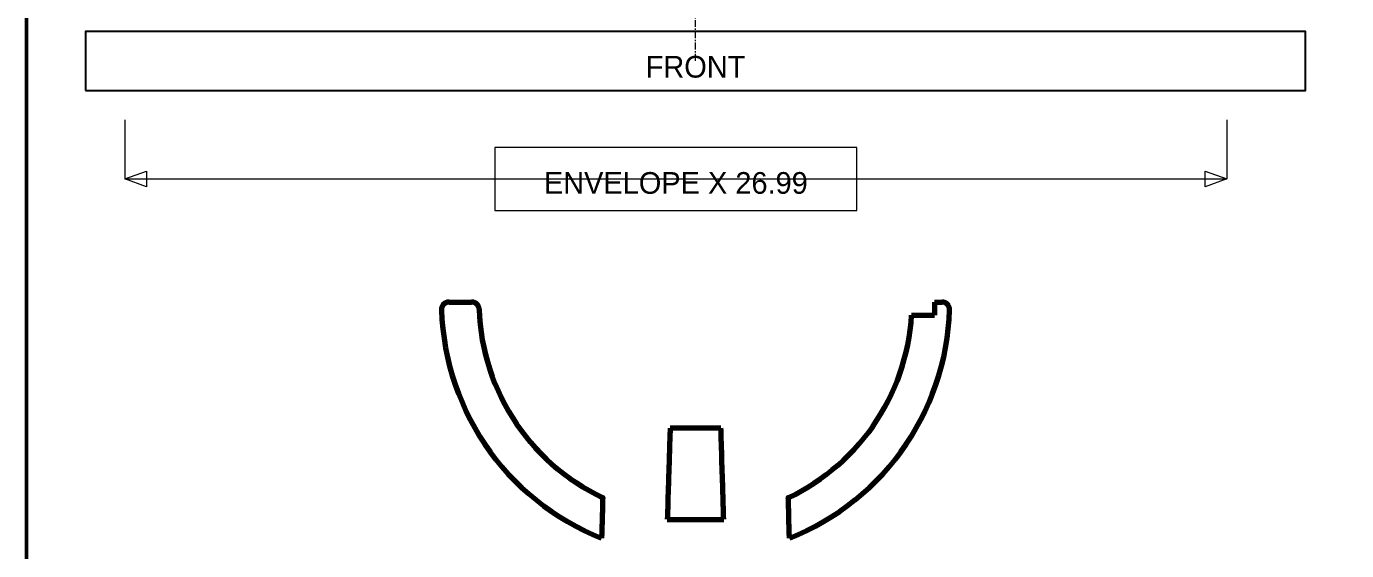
# Model space of a CAD drawing. Header units: millimetres. Extents: x 10 to 410, y 10 to 287.
# Drawn here: x 10 to 144.2, y 140.2 to 193.5 of the extents above; entities that cross this region are included whole.
import ezdxf
from ezdxf.enums import TextEntityAlignment as Align

# ---------------------------------------------------------------- set-up
doc = ezdxf.new("R2010")
doc.units = ezdxf.units.MM
doc.linetypes.add('CENTER', pattern=[1.15, 0.7, -0.15, 0.15, -0.15])
for name, color, linetype, lineweight in [('BORDER', 7, 'CONTINUOUS', 50), ('CENTER', 4, 'CENTER', 13), ('DIMENSION', 2, 'CONTINUOUS', 18), ('SECTION', 1, 'CONTINUOUS', 70), ('TITLE_BLOCK', 7, 'CONTINUOUS', 25)]:
    doc.layers.add(name, color=color, linetype=linetype, lineweight=lineweight)

msp = doc.modelspace()

# ---------------------------------------------------------------- linework, layer by layer
at = {"layer": 'BORDER'}
msp.add_lwpolyline([(10, 10), (410, 10), (410, 287), (10, 287)], close=True, dxfattribs=at)
at = {"layer": 'CENTER'}
msp.add_line((78, 190), (78, 273), dxfattribs=at)
at = {"layer": 'DIMENSION'}
for p, q in [((20, 184), (20, 178)), ((132, 184), (132, 178)), ((20, 178), (132, 178))]:
    msp.add_line(p, q, dxfattribs=at)
for points in [[(57.6, 174.8), (94.4, 174.8), (94.4, 181.2), (57.6, 181.2)], [(20, 178), (22.2, 178.8), (22.2, 177.2)], [(132, 178), (129.8, 177.2), (129.8, 178.8)]]:
    msp.add_lwpolyline(points, close=True, dxfattribs=at)
at = {"layer": 'SECTION'}
for points in [[(52.95, 165.5), (52.91, 165.5), (52.87, 165.49), (52.84, 165.49), (52.8, 165.48), (52.76, 165.47), (52.72, 165.46), (52.69, 165.45), (52.65, 165.44), (52.62, 165.42), (52.58, 165.4), (52.55, 165.39), (52.52, 165.36), (52.49, 165.34), (52.46, 165.32), (52.43, 165.29), (52.4, 165.27), (52.37, 165.24), (52.35, 165.21), (52.33, 165.18), (52.31, 165.15), (52.29, 165.11), (52.27, 165.08), (52.25, 165.05), (52.24, 165.01), (52.22, 164.97), (52.21, 164.94), (52.2, 164.9), (52.2, 164.86), (52.19, 164.82), (52.19, 164.79), (52.18, 164.75)], [(52.95, 165.5), (52.91, 165.5), (52.87, 165.5), (52.84, 165.49), (52.8, 165.48), (52.76, 165.48), (52.72, 165.47), (52.69, 165.45), (52.65, 165.44), (52.62, 165.42), (52.58, 165.41), (52.55, 165.39), (52.52, 165.37), (52.49, 165.34), (52.46, 165.32), (52.43, 165.29), (52.4, 165.27), (52.37, 165.24), (52.35, 165.21), (52.33, 165.18), (52.31, 165.15), (52.29, 165.11), (52.27, 165.08), (52.25, 165.05), (52.24, 165.01), (52.22, 164.98), (52.21, 164.94), (52.2, 164.9), (52.2, 164.86), (52.19, 164.83), (52.19, 164.79), (52.18, 164.75)], [(52.95, 165.5), (53.02, 165.5), (53.1, 165.5), (53.17, 165.5), (53.25, 165.5), (53.32, 165.5), (53.39, 165.5), (53.47, 165.5), (53.54, 165.5), (53.62, 165.5), (53.69, 165.5), (53.77, 165.5), (53.84, 165.5), (53.91, 165.5), (53.99, 165.5), (54.06, 165.5), (54.14, 165.5), (54.21, 165.5), (54.28, 165.5), (54.36, 165.5), (54.43, 165.5), (54.51, 165.5), (54.58, 165.5), (54.65, 165.5), (54.73, 165.5), (54.8, 165.5), (54.88, 165.5), (54.95, 165.5), (55.02, 165.5), (55.1, 165.5), (55.17, 165.5), (55.25, 165.5)], [(52.95, 165.5), (53.02, 165.5), (53.1, 165.5), (53.17, 165.5), (53.25, 165.5), (53.32, 165.5), (53.39, 165.5), (53.47, 165.5), (53.54, 165.5), (53.62, 165.5), (53.69, 165.5), (53.77, 165.5), (53.84, 165.5), (53.91, 165.5), (53.99, 165.5), (54.06, 165.5), (54.14, 165.5), (54.21, 165.5), (54.28, 165.5), (54.36, 165.5), (54.43, 165.5), (54.51, 165.5), (54.58, 165.5), (54.65, 165.5), (54.73, 165.5), (54.8, 165.5), (54.88, 165.5), (54.95, 165.5), (55.02, 165.5), (55.1, 165.5), (55.17, 165.5), (55.25, 165.5)], [(52.95, 165.5), (52.95, 165.5), (52.95, 165.5), (52.95, 165.5), (52.95, 165.5), (52.95, 165.5), (52.95, 165.5), (52.95, 165.5), (52.95, 165.5), (52.95, 165.5), (52.95, 165.5), (52.95, 165.5), (52.95, 165.5), (52.95, 165.5), (52.95, 165.5), (52.95, 165.5), (52.95, 165.5), (52.95, 165.5), (52.95, 165.5), (52.95, 165.5), (52.95, 165.5), (52.95, 165.5), (52.95, 165.5), (52.95, 165.5), (52.95, 165.5), (52.95, 165.5), (52.95, 165.5), (52.95, 165.5), (52.95, 165.5), (52.95, 165.5), (52.95, 165.5), (52.95, 165.5)], [(56.01, 164.76), (56.01, 164.8), (56.01, 164.83), (56, 164.87), (55.99, 164.91), (55.98, 164.95), (55.97, 164.98), (55.96, 165.02), (55.94, 165.05), (55.93, 165.09), (55.91, 165.12), (55.89, 165.15), (55.87, 165.18), (55.84, 165.21), (55.82, 165.24), (55.79, 165.27), (55.77, 165.3), (55.74, 165.32), (55.71, 165.35), (55.68, 165.37), (55.64, 165.39), (55.61, 165.41), (55.58, 165.42), (55.54, 165.44), (55.51, 165.45), (55.47, 165.46), (55.43, 165.48), (55.4, 165.48), (55.36, 165.49), (55.32, 165.49), (55.28, 165.5), (55.25, 165.5)], [(56.01, 164.76), (56.01, 164.8), (56.01, 164.84), (56, 164.87), (55.99, 164.91), (55.98, 164.95), (55.97, 164.98), (55.96, 165.02), (55.94, 165.05), (55.93, 165.09), (55.91, 165.12), (55.89, 165.15), (55.87, 165.18), (55.84, 165.21), (55.82, 165.24), (55.79, 165.27), (55.77, 165.3), (55.74, 165.32), (55.71, 165.35), (55.68, 165.37), (55.64, 165.39), (55.61, 165.41), (55.58, 165.43), (55.54, 165.44), (55.51, 165.45), (55.47, 165.47), (55.43, 165.48), (55.4, 165.48), (55.36, 165.49), (55.32, 165.5), (55.28, 165.5), (55.25, 165.5)], [(55.25, 165.5), (55.25, 165.5), (55.25, 165.5), (55.25, 165.5), (55.25, 165.5), (55.25, 165.5), (55.25, 165.5), (55.25, 165.5), (55.25, 165.5), (55.25, 165.5), (55.25, 165.5), (55.25, 165.5), (55.25, 165.5), (55.25, 165.5), (55.25, 165.5), (55.25, 165.5), (55.25, 165.5), (55.25, 165.5), (55.25, 165.5), (55.25, 165.5), (55.25, 165.5), (55.25, 165.5), (55.25, 165.5), (55.25, 165.5), (55.25, 165.5), (55.25, 165.5), (55.25, 165.5), (55.25, 165.5), (55.25, 165.5), (55.25, 165.5), (55.25, 165.5), (55.25, 165.5)], [(102.3, 165.5), (102.32, 165.5), (102.35, 165.5), (102.37, 165.5), (102.39, 165.5), (102.42, 165.5), (102.44, 165.5), (102.47, 165.5), (102.49, 165.5), (102.52, 165.5), (102.54, 165.5), (102.56, 165.5), (102.59, 165.5), (102.61, 165.5), (102.64, 165.5), (102.66, 165.5), (102.69, 165.5), (102.71, 165.5), (102.73, 165.5), (102.76, 165.5), (102.78, 165.5), (102.81, 165.5), (102.83, 165.5), (102.86, 165.5), (102.88, 165.5), (102.9, 165.5), (102.93, 165.5), (102.95, 165.5), (102.98, 165.5), (103, 165.5), (103.03, 165.5), (103.05, 165.5)], [(102.3, 165.5), (102.3, 165.46), (102.3, 165.41), (102.3, 165.37), (102.3, 165.33), (102.3, 165.28), (102.3, 165.24), (102.3, 165.2), (102.3, 165.15), (102.3, 165.11), (102.3, 165.07), (102.3, 165.02), (102.3, 164.98), (102.3, 164.94), (102.3, 164.89), (102.3, 164.85), (102.3, 164.81), (102.3, 164.76), (102.3, 164.72), (102.3, 164.68), (102.3, 164.63), (102.3, 164.59), (102.3, 164.55), (102.3, 164.5), (102.3, 164.46), (102.3, 164.42), (102.3, 164.38), (102.3, 164.33), (102.3, 164.29), (102.3, 164.25), (102.3, 164.2), (102.3, 164.16)], [(102.3, 165.5), (102.32, 165.5), (102.35, 165.5), (102.37, 165.5), (102.39, 165.5), (102.42, 165.5), (102.44, 165.5), (102.47, 165.5), (102.49, 165.5), (102.52, 165.5), (102.54, 165.5), (102.56, 165.5), (102.59, 165.5), (102.61, 165.5), (102.64, 165.5), (102.66, 165.5), (102.69, 165.5), (102.71, 165.5), (102.73, 165.5), (102.76, 165.5), (102.78, 165.5), (102.81, 165.5), (102.83, 165.5), (102.86, 165.5), (102.88, 165.5), (102.9, 165.5), (102.93, 165.5), (102.95, 165.5), (102.98, 165.5), (103, 165.5), (103.03, 165.5), (103.05, 165.5)], [(102.3, 165.5), (102.3, 165.5), (102.3, 165.5), (102.3, 165.5), (102.3, 165.5), (102.3, 165.5), (102.3, 165.5), (102.3, 165.5), (102.3, 165.5), (102.3, 165.5), (102.3, 165.5), (102.3, 165.5), (102.3, 165.5), (102.3, 165.5), (102.3, 165.5), (102.3, 165.5), (102.3, 165.5), (102.3, 165.5), (102.3, 165.5), (102.3, 165.5), (102.3, 165.5), (102.3, 165.5), (102.3, 165.5), (102.3, 165.5), (102.3, 165.5), (102.3, 165.5), (102.3, 165.5), (102.3, 165.5), (102.3, 165.5), (102.3, 165.5), (102.3, 165.5), (102.3, 165.5)], [(103.81, 164.72), (103.81, 164.76), (103.81, 164.8), (103.81, 164.84), (103.8, 164.88), (103.79, 164.91), (103.78, 164.95), (103.77, 164.99), (103.76, 165.03), (103.74, 165.06), (103.72, 165.1), (103.7, 165.13), (103.68, 165.16), (103.66, 165.2), (103.64, 165.23), (103.61, 165.26), (103.58, 165.28), (103.55, 165.31), (103.52, 165.34), (103.49, 165.36), (103.46, 165.38), (103.43, 165.4), (103.39, 165.42), (103.36, 165.44), (103.32, 165.45), (103.28, 165.46), (103.24, 165.47), (103.21, 165.48), (103.17, 165.49), (103.13, 165.5), (103.09, 165.5), (103.05, 165.5)], [(103.81, 164.72), (103.81, 164.76), (103.81, 164.8), (103.81, 164.84), (103.8, 164.87), (103.79, 164.91), (103.78, 164.95), (103.77, 164.99), (103.76, 165.02), (103.74, 165.06), (103.72, 165.1), (103.7, 165.13), (103.68, 165.16), (103.66, 165.19), (103.64, 165.23), (103.61, 165.25), (103.58, 165.28), (103.55, 165.31), (103.52, 165.33), (103.49, 165.36), (103.46, 165.38), (103.43, 165.4), (103.39, 165.42), (103.36, 165.43), (103.32, 165.45), (103.28, 165.46), (103.24, 165.47), (103.21, 165.48), (103.17, 165.49), (103.13, 165.49), (103.09, 165.5), (103.05, 165.5)], [(103.05, 165.5), (103.05, 165.5), (103.05, 165.5), (103.05, 165.5), (103.05, 165.5), (103.05, 165.5), (103.05, 165.5), (103.05, 165.5), (103.05, 165.5), (103.05, 165.5), (103.05, 165.5), (103.05, 165.5), (103.05, 165.5), (103.05, 165.5), (103.05, 165.5), (103.05, 165.5), (103.05, 165.5), (103.05, 165.5), (103.05, 165.5), (103.05, 165.5), (103.05, 165.5), (103.05, 165.5), (103.05, 165.5), (103.05, 165.5), (103.05, 165.5), (103.05, 165.5), (103.05, 165.5), (103.05, 165.5), (103.05, 165.5), (103.05, 165.5), (103.05, 165.5), (103.05, 165.5)], [(52.18, 164.75), (52.18, 164.75), (52.18, 164.75), (52.18, 164.74), (52.18, 164.74), (52.18, 164.74), (52.18, 164.74), (52.18, 164.74), (52.18, 164.74), (52.18, 164.74), (52.18, 164.74), (52.18, 164.73), (52.18, 164.73), (52.18, 164.73), (52.18, 164.73), (52.18, 164.73), (52.18, 164.73), (52.18, 164.73), (52.18, 164.73), (52.18, 164.72), (52.18, 164.72), (52.18, 164.72), (52.18, 164.72), (52.18, 164.72), (52.18, 164.72), (52.18, 164.72), (52.18, 164.72), (52.18, 164.71), (52.18, 164.71), (52.18, 164.71), (52.18, 164.71), (52.18, 164.71)], [(52.18, 164.75), (52.18, 164.75), (52.18, 164.75), (52.18, 164.75), (52.18, 164.75), (52.18, 164.75), (52.18, 164.75), (52.18, 164.75), (52.18, 164.75), (52.18, 164.75), (52.18, 164.75), (52.18, 164.75), (52.18, 164.75), (52.18, 164.75), (52.18, 164.75), (52.18, 164.75), (52.18, 164.75), (52.18, 164.75), (52.18, 164.75), (52.18, 164.75), (52.18, 164.75), (52.18, 164.75), (52.18, 164.75), (52.18, 164.75), (52.18, 164.75), (52.18, 164.75), (52.18, 164.75), (52.18, 164.75), (52.18, 164.75), (52.18, 164.75), (52.18, 164.75), (52.18, 164.75)], [(52.18, 164.71), (52.23, 163.74), (52.32, 162.78), (52.44, 161.82), (52.59, 160.86), (52.78, 159.91), (53.01, 158.97), (53.27, 158.04), (53.57, 157.12), (53.9, 156.21), (54.27, 155.32), (54.66, 154.43), (55.1, 153.57), (55.56, 152.72), (56.05, 151.88), (56.58, 151.07), (57.13, 150.28), (57.72, 149.51), (58.33, 148.76), (58.97, 148.03), (59.64, 147.33), (60.33, 146.66), (61.05, 146.01), (61.8, 145.39), (62.56, 144.8), (63.35, 144.23), (64.15, 143.7), (64.98, 143.19), (65.83, 142.72), (66.69, 142.28), (67.56, 141.87), (68.46, 141.5)], [(56.01, 164.76), (56.05, 163.98), (56.12, 163.21), (56.21, 162.44), (56.33, 161.67), (56.48, 160.91), (56.66, 160.15), (56.86, 159.41), (57.09, 158.66), (57.34, 157.93), (57.62, 157.21), (57.93, 156.49), (58.26, 155.79), (58.61, 155.1), (58.99, 154.42), (59.39, 153.76), (59.82, 153.11), (60.27, 152.47), (60.74, 151.86), (61.23, 151.26), (61.74, 150.67), (62.28, 150.11), (62.83, 149.56), (63.4, 149.04), (63.99, 148.53), (64.6, 148.05), (65.22, 147.59), (65.86, 147.15), (66.52, 146.73), (67.19, 146.34), (67.87, 145.97), (68.57, 145.62)], [(56.01, 164.76), (56.05, 163.99), (56.12, 163.21), (56.21, 162.44), (56.33, 161.67), (56.48, 160.91), (56.66, 160.16), (56.86, 159.41), (57.09, 158.66), (57.34, 157.93), (57.62, 157.21), (57.93, 156.49), (58.26, 155.79), (58.61, 155.1), (58.99, 154.42), (59.39, 153.76), (59.82, 153.11), (60.27, 152.48), (60.74, 151.86), (61.23, 151.26), (61.74, 150.68), (62.28, 150.11), (62.83, 149.57), (63.4, 149.04), (63.99, 148.54), (64.6, 148.05), (65.22, 147.59), (65.86, 147.15), (66.52, 146.73), (67.19, 146.34), (67.87, 145.97), (68.57, 145.63)], [(56.01, 164.76), (56.01, 164.76), (56.01, 164.76), (56.01, 164.76), (56.01, 164.76), (56.01, 164.76), (56.01, 164.76), (56.01, 164.76), (56.01, 164.76), (56.01, 164.76), (56.01, 164.76), (56.01, 164.76), (56.01, 164.76), (56.01, 164.76), (56.01, 164.76), (56.01, 164.76), (56.01, 164.76), (56.01, 164.76), (56.01, 164.76), (56.01, 164.76), (56.01, 164.76), (56.01, 164.76), (56.01, 164.76), (56.01, 164.76), (56.01, 164.76), (56.01, 164.76), (56.01, 164.76), (56.01, 164.76), (56.01, 164.76), (56.01, 164.76), (56.01, 164.76), (56.01, 164.76)], [(87.43, 145.63), (88.11, 145.96), (88.78, 146.32), (89.43, 146.7), (90.07, 147.11), (90.7, 147.53), (91.31, 147.98), (91.9, 148.45), (92.48, 148.94), (93.04, 149.45), (93.59, 149.97), (94.11, 150.52), (94.62, 151.08), (95.1, 151.66), (95.57, 152.26), (96.01, 152.87), (96.44, 153.5), (96.84, 154.14), (97.22, 154.79), (97.58, 155.46), (97.91, 156.14), (98.22, 156.83), (98.51, 157.53), (98.77, 158.24), (99.01, 158.96), (99.22, 159.69), (99.41, 160.42), (99.57, 161.16), (99.7, 161.91), (99.82, 162.65), (99.9, 163.41), (99.96, 164.16)], [(87.43, 145.62), (88.11, 145.96), (88.78, 146.32), (89.43, 146.7), (90.07, 147.11), (90.7, 147.53), (91.31, 147.98), (91.9, 148.45), (92.48, 148.94), (93.04, 149.44), (93.59, 149.97), (94.11, 150.52), (94.62, 151.08), (95.1, 151.66), (95.57, 152.26), (96.01, 152.87), (96.44, 153.5), (96.84, 154.14), (97.22, 154.79), (97.58, 155.46), (97.91, 156.14), (98.22, 156.83), (98.51, 157.53), (98.77, 158.24), (99.01, 158.96), (99.22, 159.69), (99.41, 160.42), (99.57, 161.16), (99.7, 161.9), (99.82, 162.65), (99.9, 163.4), (99.96, 164.16)], [(87.54, 141.5), (88.44, 141.87), (89.31, 142.28), (90.18, 142.72), (91.02, 143.19), (91.85, 143.7), (92.65, 144.23), (93.44, 144.8), (94.21, 145.39), (94.95, 146.01), (95.67, 146.66), (96.36, 147.33), (97.03, 148.03), (97.67, 148.76), (98.28, 149.51), (98.87, 150.28), (99.42, 151.07), (99.95, 151.88), (100.44, 152.72), (100.91, 153.57), (101.34, 154.43), (101.73, 155.32), (102.1, 156.21), (102.43, 157.12), (102.73, 158.04), (102.99, 158.97), (103.22, 159.91), (103.41, 160.86), (103.56, 161.82), (103.68, 162.78), (103.77, 163.74), (103.81, 164.71)], [(99.96, 164.16), (100.04, 164.16), (100.11, 164.16), (100.19, 164.16), (100.26, 164.16), (100.34, 164.16), (100.41, 164.16), (100.49, 164.16), (100.56, 164.16), (100.64, 164.16), (100.71, 164.16), (100.79, 164.16), (100.86, 164.16), (100.94, 164.16), (101.02, 164.16), (101.09, 164.16), (101.17, 164.16), (101.24, 164.16), (101.32, 164.16), (101.39, 164.16), (101.47, 164.16), (101.54, 164.16), (101.62, 164.16), (101.69, 164.16), (101.77, 164.16), (101.84, 164.16), (101.92, 164.16), (101.99, 164.16), (102.07, 164.16), (102.15, 164.16), (102.22, 164.16), (102.3, 164.16)], [(99.96, 164.16), (100.04, 164.16), (100.11, 164.16), (100.19, 164.16), (100.26, 164.16), (100.34, 164.16), (100.41, 164.16), (100.49, 164.16), (100.56, 164.16), (100.64, 164.16), (100.71, 164.16), (100.79, 164.16), (100.86, 164.16), (100.94, 164.16), (101.02, 164.16), (101.09, 164.16), (101.17, 164.16), (101.24, 164.16), (101.32, 164.16), (101.39, 164.16), (101.47, 164.16), (101.54, 164.16), (101.62, 164.16), (101.69, 164.16), (101.77, 164.16), (101.84, 164.16), (101.92, 164.16), (101.99, 164.16), (102.07, 164.16), (102.15, 164.16), (102.22, 164.16), (102.3, 164.16)], [(99.96, 164.16), (99.96, 164.16), (99.96, 164.16), (99.96, 164.16), (99.96, 164.16), (99.96, 164.16), (99.96, 164.16), (99.96, 164.16), (99.96, 164.16), (99.96, 164.16), (99.96, 164.16), (99.96, 164.16), (99.96, 164.16), (99.96, 164.16), (99.96, 164.16), (99.96, 164.16), (99.96, 164.16), (99.96, 164.16), (99.96, 164.16), (99.96, 164.16), (99.96, 164.16), (99.96, 164.16), (99.96, 164.16), (99.96, 164.16), (99.96, 164.16), (99.96, 164.16), (99.96, 164.16), (99.96, 164.16), (99.96, 164.16), (99.96, 164.16), (99.96, 164.16), (99.96, 164.16)], [(103.81, 164.71), (103.81, 164.71), (103.81, 164.71), (103.81, 164.71), (103.81, 164.71), (103.81, 164.71), (103.81, 164.71), (103.81, 164.71), (103.81, 164.71), (103.81, 164.71), (103.81, 164.71), (103.81, 164.71), (103.81, 164.71), (103.81, 164.71), (103.81, 164.71), (103.81, 164.71), (103.81, 164.71), (103.81, 164.71), (103.81, 164.71), (103.81, 164.72), (103.81, 164.72), (103.81, 164.72), (103.81, 164.72), (103.81, 164.72), (103.81, 164.72), (103.81, 164.72), (103.81, 164.72), (103.81, 164.72), (103.81, 164.72), (103.81, 164.72), (103.81, 164.72), (103.81, 164.72)], [(103.81, 164.72), (103.81, 164.72), (103.81, 164.72), (103.81, 164.72), (103.81, 164.72), (103.81, 164.72), (103.81, 164.72), (103.81, 164.72), (103.81, 164.72), (103.81, 164.72), (103.81, 164.72), (103.81, 164.72), (103.81, 164.72), (103.81, 164.72), (103.81, 164.72), (103.81, 164.72), (103.81, 164.72), (103.81, 164.72), (103.81, 164.72), (103.81, 164.72), (103.81, 164.72), (103.81, 164.72), (103.81, 164.72), (103.81, 164.72), (103.81, 164.72), (103.81, 164.72), (103.81, 164.72), (103.81, 164.72), (103.81, 164.72), (103.81, 164.72), (103.81, 164.72), (103.81, 164.72)], [(75.42, 152.68), (75.41, 152.38), (75.4, 152.08), (75.39, 151.78), (75.38, 151.48), (75.37, 151.18), (75.36, 150.89), (75.35, 150.59), (75.34, 150.29), (75.33, 149.99), (75.32, 149.69), (75.32, 149.39), (75.31, 149.09), (75.3, 148.79), (75.29, 148.49), (75.28, 148.19), (75.27, 147.89), (75.26, 147.59), (75.25, 147.29), (75.24, 146.99), (75.23, 146.7), (75.22, 146.4), (75.21, 146.1), (75.2, 145.8), (75.2, 145.5), (75.19, 145.2), (75.18, 144.9), (75.17, 144.6), (75.16, 144.3), (75.15, 144), (75.14, 143.7), (75.13, 143.4)], [(75.42, 152.68), (75.42, 152.68), (75.42, 152.68), (75.42, 152.68), (75.42, 152.68), (75.42, 152.68), (75.42, 152.68), (75.42, 152.68), (75.42, 152.68), (75.42, 152.68), (75.42, 152.68), (75.42, 152.68), (75.42, 152.68), (75.42, 152.68), (75.42, 152.68), (75.42, 152.68), (75.42, 152.68), (75.42, 152.68), (75.42, 152.68), (75.42, 152.68), (75.42, 152.68), (75.42, 152.68), (75.42, 152.68), (75.42, 152.68), (75.42, 152.68), (75.42, 152.68), (75.42, 152.68), (75.42, 152.68), (75.42, 152.68), (75.42, 152.68), (75.42, 152.68), (75.42, 152.68)], [(80.58, 152.68), (80.42, 152.68), (80.25, 152.68), (80.08, 152.68), (79.92, 152.68), (79.75, 152.68), (79.58, 152.68), (79.42, 152.68), (79.25, 152.68), (79.08, 152.68), (78.92, 152.68), (78.75, 152.68), (78.58, 152.68), (78.42, 152.68), (78.25, 152.68), (78.08, 152.68), (77.92, 152.68), (77.75, 152.68), (77.58, 152.68), (77.42, 152.68), (77.25, 152.68), (77.08, 152.68), (76.92, 152.68), (76.75, 152.68), (76.58, 152.68), (76.42, 152.68), (76.25, 152.68), (76.08, 152.68), (75.92, 152.68), (75.75, 152.68), (75.58, 152.68), (75.42, 152.68)], [(80.58, 152.68), (80.42, 152.68), (80.25, 152.68), (80.08, 152.68), (79.92, 152.68), (79.75, 152.68), (79.58, 152.68), (79.42, 152.68), (79.25, 152.68), (79.08, 152.68), (78.92, 152.68), (78.75, 152.68), (78.58, 152.68), (78.42, 152.68), (78.25, 152.68), (78.08, 152.68), (77.92, 152.68), (77.75, 152.68), (77.58, 152.68), (77.42, 152.68), (77.25, 152.68), (77.08, 152.68), (76.92, 152.68), (76.75, 152.68), (76.58, 152.68), (76.42, 152.68), (76.25, 152.68), (76.08, 152.68), (75.92, 152.68), (75.75, 152.68), (75.58, 152.68), (75.42, 152.68)], [(80.87, 143.4), (80.86, 143.7), (80.85, 144), (80.84, 144.3), (80.83, 144.6), (80.82, 144.9), (80.81, 145.2), (80.8, 145.5), (80.8, 145.8), (80.79, 146.1), (80.78, 146.4), (80.77, 146.7), (80.76, 147), (80.75, 147.3), (80.74, 147.59), (80.73, 147.89), (80.72, 148.19), (80.71, 148.49), (80.7, 148.79), (80.69, 149.09), (80.68, 149.39), (80.68, 149.69), (80.67, 149.99), (80.66, 150.29), (80.65, 150.59), (80.64, 150.89), (80.63, 151.19), (80.62, 151.49), (80.61, 151.78), (80.6, 152.08), (80.59, 152.38), (80.58, 152.68)], [(80.87, 143.4), (80.86, 143.7), (80.85, 144), (80.84, 144.3), (80.83, 144.6), (80.82, 144.9), (80.81, 145.2), (80.8, 145.5), (80.8, 145.8), (80.79, 146.1), (80.78, 146.4), (80.77, 146.7), (80.76, 146.99), (80.75, 147.29), (80.74, 147.59), (80.73, 147.89), (80.72, 148.19), (80.71, 148.49), (80.7, 148.79), (80.69, 149.09), (80.68, 149.39), (80.68, 149.69), (80.67, 149.99), (80.66, 150.29), (80.65, 150.59), (80.64, 150.89), (80.63, 151.18), (80.62, 151.48), (80.61, 151.78), (80.6, 152.08), (80.59, 152.38), (80.58, 152.68)], [(80.58, 152.68), (80.58, 152.68), (80.58, 152.68), (80.58, 152.68), (80.58, 152.68), (80.58, 152.68), (80.58, 152.68), (80.58, 152.68), (80.58, 152.68), (80.58, 152.68), (80.58, 152.68), (80.58, 152.68), (80.58, 152.68), (80.58, 152.68), (80.58, 152.68), (80.58, 152.68), (80.58, 152.68), (80.58, 152.68), (80.58, 152.68), (80.58, 152.68), (80.58, 152.68), (80.58, 152.68), (80.58, 152.68), (80.58, 152.68), (80.58, 152.68), (80.58, 152.68), (80.58, 152.68), (80.58, 152.68), (80.58, 152.68), (80.58, 152.68), (80.58, 152.68), (80.58, 152.68)], [(68.57, 145.62), (68.56, 145.49), (68.56, 145.36), (68.55, 145.23), (68.55, 145.09), (68.55, 144.96), (68.54, 144.83), (68.54, 144.69), (68.54, 144.56), (68.53, 144.43), (68.53, 144.29), (68.53, 144.16), (68.52, 144.03), (68.52, 143.89), (68.52, 143.76), (68.51, 143.63), (68.51, 143.5), (68.51, 143.36), (68.5, 143.23), (68.5, 143.1), (68.5, 142.96), (68.49, 142.83), (68.49, 142.7), (68.49, 142.56), (68.48, 142.43), (68.48, 142.3), (68.47, 142.17), (68.47, 142.03), (68.47, 141.9), (68.46, 141.77), (68.46, 141.63), (68.46, 141.5)], [(68.57, 145.63), (68.57, 145.63), (68.57, 145.63), (68.57, 145.63), (68.57, 145.63), (68.57, 145.63), (68.57, 145.63), (68.57, 145.63), (68.57, 145.63), (68.57, 145.63), (68.57, 145.62), (68.57, 145.62), (68.57, 145.62), (68.57, 145.62), (68.57, 145.62), (68.57, 145.62), (68.57, 145.62), (68.57, 145.62), (68.57, 145.62), (68.57, 145.62), (68.57, 145.62), (68.57, 145.62), (68.57, 145.62), (68.57, 145.62), (68.57, 145.62), (68.57, 145.62), (68.57, 145.62), (68.57, 145.62), (68.57, 145.62), (68.57, 145.62), (68.57, 145.62), (68.57, 145.62)], [(87.43, 145.63), (87.43, 145.63), (87.43, 145.63), (87.43, 145.63), (87.43, 145.63), (87.43, 145.63), (87.43, 145.63), (87.43, 145.63), (87.43, 145.63), (87.43, 145.63), (87.43, 145.62), (87.43, 145.62), (87.43, 145.62), (87.43, 145.62), (87.43, 145.62), (87.43, 145.62), (87.43, 145.62), (87.43, 145.62), (87.43, 145.62), (87.43, 145.62), (87.43, 145.62), (87.43, 145.62), (87.43, 145.62), (87.43, 145.62), (87.43, 145.62), (87.43, 145.62), (87.43, 145.62), (87.43, 145.62), (87.43, 145.62), (87.43, 145.62), (87.43, 145.62), (87.43, 145.62)], [(87.54, 141.5), (87.54, 141.63), (87.54, 141.77), (87.53, 141.9), (87.53, 142.03), (87.53, 142.17), (87.52, 142.3), (87.52, 142.43), (87.51, 142.56), (87.51, 142.7), (87.51, 142.83), (87.5, 142.96), (87.5, 143.1), (87.5, 143.23), (87.49, 143.36), (87.49, 143.5), (87.49, 143.63), (87.48, 143.76), (87.48, 143.89), (87.48, 144.03), (87.47, 144.16), (87.47, 144.29), (87.47, 144.43), (87.46, 144.56), (87.46, 144.69), (87.46, 144.83), (87.45, 144.96), (87.45, 145.09), (87.45, 145.23), (87.44, 145.36), (87.44, 145.49), (87.43, 145.62)], [(75.13, 143.4), (75.32, 143.4), (75.5, 143.4), (75.69, 143.4), (75.87, 143.4), (76.06, 143.4), (76.24, 143.4), (76.43, 143.4), (76.61, 143.4), (76.8, 143.4), (76.98, 143.4), (77.17, 143.4), (77.35, 143.4), (77.54, 143.4), (77.72, 143.4), (77.91, 143.4), (78.09, 143.4), (78.28, 143.4), (78.46, 143.4), (78.65, 143.4), (78.83, 143.4), (79.02, 143.4), (79.2, 143.4), (79.39, 143.4), (79.57, 143.4), (79.76, 143.4), (79.94, 143.4), (80.13, 143.4), (80.31, 143.4), (80.5, 143.4), (80.68, 143.4), (80.87, 143.4)], [(80.87, 143.4), (80.87, 143.4), (80.87, 143.4), (80.87, 143.4), (80.87, 143.4), (80.87, 143.4), (80.87, 143.4), (80.87, 143.4), (80.87, 143.4), (80.87, 143.4), (80.87, 143.4), (80.87, 143.4), (80.87, 143.4), (80.87, 143.4), (80.87, 143.4), (80.87, 143.4), (80.87, 143.4), (80.87, 143.4), (80.87, 143.4), (80.87, 143.4), (80.87, 143.4), (80.87, 143.4), (80.87, 143.4), (80.87, 143.4), (80.87, 143.4), (80.87, 143.4), (80.87, 143.4), (80.87, 143.4), (80.87, 143.4), (80.87, 143.4), (80.87, 143.4), (80.87, 143.4)]]:
    msp.add_lwpolyline(points, dxfattribs=at)
at = {"layer": 'TITLE_BLOCK'}
msp.add_lwpolyline([(16, 187), (140, 187), (140, 193), (16, 193)], close=True, dxfattribs=at)

# ---------------------------------------------------------------- texts
at = {"layer": 'DIMENSION'}
msp.add_text('ENVELOPE X 26.99', height=2.2, dxfattribs=at).set_placement((76, 177.6), align=Align.MIDDLE_CENTER)
at = {"layer": 'TITLE_BLOCK'}
msp.add_text('FRONT', height=2.2, dxfattribs=at).set_placement((78, 189.4), align=Align.MIDDLE_CENTER)

doc.saveas('drawing.dxf')
